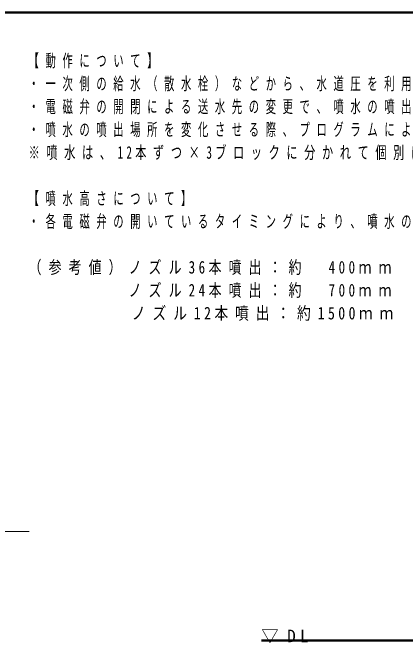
# Model space of a CAD drawing. Units: millimetres on the paper. Extents: x -385 to 0, y -594 to 267.
# Drawn here: x -168.8 to -100.3, y -436.9 to -327 of the extents above; entities that cross this region are included whole.
import ezdxf

# ---------------------------------------------------------------- set-up
doc = ezdxf.new("R2010")
doc.units = ezdxf.units.MM
for name, color, linetype, lineweight in [('1_40', 7, 'Continuous', 25), ('CLASS1', 7, 'Continuous', 13), ('LY_3', 7, 'Continuous', 13)]:
    doc.layers.add(name, color=color, linetype=linetype, lineweight=lineweight)
doc.styles.add('ＭＳ ゴシック', font='')
doc.styles.get('ＭＳ ゴシック').set_extended_font_data('MS Gothic')

msp = doc.modelspace()

# ---------------------------------------------------------------- linework, layer by layer
at = {"layer": '1_40', "lineweight": 50}
msp.add_line((-10.18, -436.401), (-125.431, -436.401), dxfattribs=at)
at = {"layer": '1_40', "lineweight": 13}
msp.add_lwpolyline([(-247.989, -381.07), (-211.543, -417.409), (-165.924, -417.409)], dxfattribs=at)
at = {"layer": 'LY_3', "lineweight": 50}
msp.add_line((0, -327), (-385, -327), dxfattribs=at)

# ---------------------------------------------------------------- texts
at = {"layer": '1_40', "insert": (-125.431, -436.901), "char_height": 2.199, "attachment_point": 7, "style": 'ＭＳ ゴシック'}
msp.add_mtext('\\T1.5;▽DL', dxfattribs=at)
at = {"layer": 'CLASS1', "char_height": 2.199, "attachment_point": 1, "style": 'ＭＳ ゴシック'}
for s, insert in [('\\T1.64;\\W0.6;【動作について】', (-165.996, -334.262)), ('\\T1.64;\\W0.6;・一次側の給水（散水栓）などから、水道圧を利用してデッキに配置されたノズルに送水して噴水するシステムです。', (-165.996, -338.262)), ('\\T1.64;\\W0.6;・電磁弁の開閉による送水先の変更で、噴水の噴出場所を変化させます。', (-165.996, -342.262)), ('\\T1.64;\\W0.6;・噴水の噴出場所を変化させる際、プログラムによる繰返し動作となります。', (-165.996, -346.262)), ('\\T1.59;\\W0.65;※噴水は、12本ずつ×3ブロックに分かれて個別に噴出します。', (-165.996, -350.262)), ('\\T1.64;\\W0.6;【噴水高さについて】', (-165.996, -358.262)), ('\\T1.64;\\W0.6;・各電磁弁の開いているタイミングにより、噴水の出る場所が変化し、噴出水量の変化によって噴水の高さが変動します。', (-165.996, -362.262)), ('\\T1.55;\\W0.75;（参考値）ノズル36本噴出：約\u3000400ｍｍ', (-165.996, -370.262)), ('\\T1.55;\\W0.75;\u3000\u3000\u3000\u3000\u3000ノズル24本噴出：約\u3000700ｍｍ', (-165.996, -374.262)), ('\\T1.5;\\W0.8;\u3000\u3000\u3000\u3000\u3000ノズル12本噴出：約1500ｍｍ', (-165.996, -378.262))]:
    msp.add_mtext(s, dxfattribs=dict(at, insert=insert))

doc.saveas('drawing.dxf')
